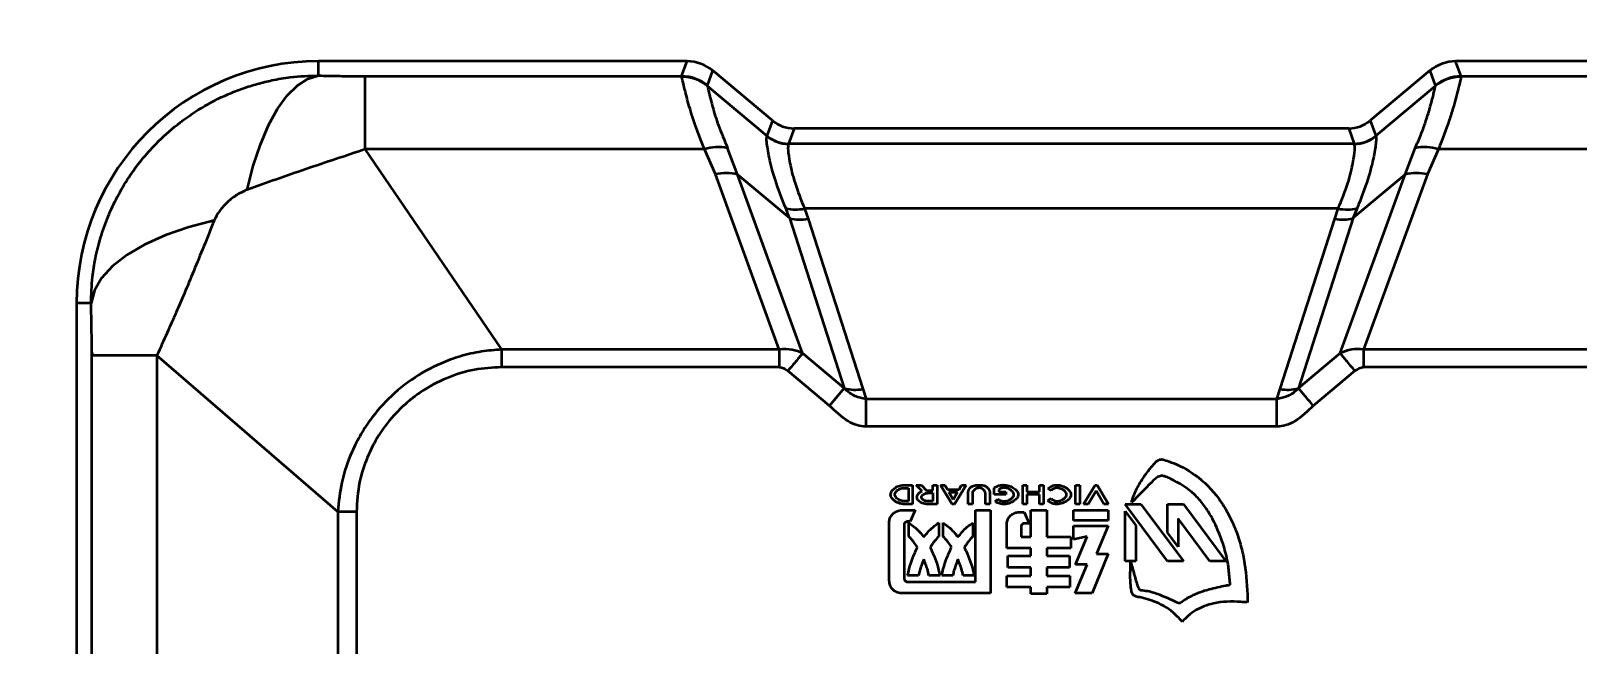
# Model space of a CAD drawing. Header units: millimetres. Extents: x 0 to 420, y 0 to 297.
# Drawn here: x 92.828 to 93.978, y 174.475 to 174.931 of the extents above; entities that cross this region are included whole.
import ezdxf

# ---------------------------------------------------------------- set-up
doc = ezdxf.new("R2010")
doc.units = ezdxf.units.MM
doc.layers.add('尺寸线层', color=150, linetype='Continuous')
doc.styles.add('SLDTEXTSTYLE2', font='TXT', dxfattribs={"width": 0.7})
doc.dimstyles.new('SLDDIMSTYLE0', dxfattribs={"dimtxt": 3.5, "dimasz": 3.302, "dimexe": 0, "dimexo": 0.0625, "dimgap": 0.875, "dimtad": 1, "dimdec": 1, "dimlfac": 100, "dimrnd": 1e-09, "dimzin": 12, "dimdsep": 46, "dimtxsty": 'SLDTEXTSTYLE2', "dimsah": 1, "dimcen": 0.09, "dimadec": 0, "dimazin": 3, "dimtfac": 1, "dimtdec": 3, "dimtofl": 0, "dimtmove": 0, "dimatfit": 3, "dimfxl": 0, "dimfrac": 2, "dimtolj": 1, "dimtzin": 12, "dimarcsym": 0})

# ---------------------------------------------------------------- blocks, each defined once
blk = doc.blocks.new('_D_6')
at = {"layer": '尺寸线层'}
for p, q in [((91.2154, 164.9172), (91.2154, 234.1922)), ((321.3154, 165.1871), (321.3154, 234.1922)), ((321.3154, 233.1922), (91.2154, 233.1922))]:
    blk.add_line(p, q, dxfattribs=at)
for points in [[(91.2154, 233.1922), (94.5174, 232.6842), (94.5174, 233.7002)], [(321.3154, 233.1922), (318.0134, 233.7002), (318.0134, 232.6842)]]:
    blk.add_solid(points, dxfattribs=at)
at = {"layer": '尺寸线层', "insert": (205.1726, 237.704), "char_height": 3.5, "attachment_point": 1, "style": 'SLDTEXTSTYLE2'}
blk.add_mtext('23010', dxfattribs=at)
blk = doc.blocks.new('_D_7')
at = {"layer": '尺寸线层'}
for p, q in [((70.597, 160.4022), (70.597, 246.1922)), ((332.8156, 175.1167), (332.8156, 246.1922)), ((332.8156, 245.1922), (70.597, 245.1922))]:
    blk.add_line(p, q, dxfattribs=at)
for points in [[(70.597, 245.1922), (73.899, 244.6842), (73.899, 245.7002)], [(332.8156, 245.1922), (329.5136, 245.7002), (329.5136, 244.6842)]]:
    blk.add_solid(points, dxfattribs=at)
at = {"layer": '尺寸线层', "insert": (202.8758, 249.704), "char_height": 3.5, "attachment_point": 1, "style": 'SLDTEXTSTYLE2'}
blk.add_mtext('26221.85', dxfattribs=at)

msp = doc.modelspace()

# ---------------------------------------------------------------- linework, layer by layer
at = {"color": 7, "linetype": 'Continuous', "lineweight": 35}
for p, q in [((93.3162, 174.9082), (93.0421, 174.9082)), ((93.0421, 174.8975), (93.0421, 174.9082)), ((93.3122, 174.897), (93.3162, 174.9082)), ((93.8921, 174.897), (93.888, 174.9082)), ((94.097, 174.9082), (93.888, 174.9082)), ((93.0768, 174.8427), (93.0768, 174.897)), ((93.0768, 174.897), (93.3122, 174.897)), ((93.3122, 174.8966), (93.3122, 174.897)), ((93.3314, 174.89), (93.3355, 174.9012)), ((93.3798, 174.864), (93.3355, 174.9012)), ((93.8688, 174.9012), (93.8245, 174.864)), ((93.8688, 174.9012), (93.8728, 174.89)), ((93.8921, 174.897), (93.8921, 174.8966)), ((93.8921, 174.897), (94.097, 174.897)), ((93.3315, 174.8897), (93.3314, 174.89)), ((93.3756, 174.8526), (93.3315, 174.8897)), ((93.8728, 174.8897), (93.8287, 174.8526)), ((93.8728, 174.89), (93.8728, 174.8897)), ((93.3798, 174.864), (93.3756, 174.8526)), ((93.8245, 174.864), (93.8287, 174.8526)), ((93.3756, 174.8525), (93.3756, 174.8526)), ((93.3958, 174.8582), (93.3917, 174.8468)), ((93.8085, 174.8582), (93.3958, 174.8582)), ((93.8085, 174.8582), (93.8126, 174.8468)), ((93.8287, 174.8526), (93.8287, 174.8525)), ((93.1783, 174.6938), (93.0768, 174.8427)), ((93.3291, 174.8427), (93.0768, 174.8427)), ((93.3373, 174.8242), (93.3291, 174.8427)), ((93.3538, 174.824), (93.3464, 174.8435)), ((93.3916, 174.8467), (93.3917, 174.8468)), ((93.8127, 174.8467), (93.3916, 174.8467)), ((93.8127, 174.8467), (93.8126, 174.8468)), ((93.8505, 174.824), (93.8579, 174.8435)), ((93.8752, 174.8427), (93.867, 174.8242)), ((94.097, 174.8427), (93.8752, 174.8427)), ((93.3847, 174.6938), (93.3373, 174.8242)), ((93.4022, 174.691), (93.3538, 174.824)), ((93.3538, 174.824), (93.3925, 174.7916)), ((93.8021, 174.691), (93.8505, 174.824)), ((93.8505, 174.824), (93.8118, 174.7916)), ((93.867, 174.8242), (93.8195, 174.6938)), ((93.3925, 174.7916), (93.3896, 174.7988)), ((93.4036, 174.7986), (93.4062, 174.791)), ((93.8007, 174.7986), (93.4036, 174.7986)), ((93.7981, 174.791), (93.8007, 174.7986)), ((93.8147, 174.7988), (93.8118, 174.7916)), ((93.3925, 174.7916), (93.4332, 174.6651)), ((93.4062, 174.791), (93.4469, 174.6645)), ((93.7574, 174.6645), (93.7981, 174.791)), ((93.8118, 174.7916), (93.7711, 174.6651)), ((92.8621, 174.7282), (92.8621, 174.4577)), ((92.8728, 174.7282), (92.8621, 174.7282)), ((92.9218, 174.6893), (92.8735, 174.6893)), ((92.8735, 174.4619), (92.8735, 174.6893)), ((93.0563, 174.5732), (92.9218, 174.6893)), ((92.9218, 174.6893), (92.9218, 174.4411)), ((93.1783, 174.6806), (93.1783, 174.6938)), ((93.3847, 174.6938), (93.1783, 174.6938)), ((93.4332, 174.6651), (93.4022, 174.691)), ((93.8021, 174.691), (93.7711, 174.6651)), ((94.026, 174.6938), (93.8195, 174.6938)), ((93.8195, 174.6938), (93.8195, 174.6806)), ((93.3847, 174.6806), (93.1783, 174.6806)), ((93.4222, 174.652), (93.3912, 174.6779)), ((93.8131, 174.6779), (93.7821, 174.652)), ((94.026, 174.6806), (93.8195, 174.6806)), ((93.4222, 174.652), (93.4332, 174.6651)), ((93.4469, 174.6645), (93.4494, 174.6568)), ((93.4494, 174.6365), (93.4494, 174.6568)), ((93.7549, 174.6568), (93.4494, 174.6568)), ((93.7549, 174.6568), (93.7574, 174.6645)), ((93.7549, 174.6365), (93.7549, 174.6568)), ((93.7549, 174.6365), (93.4494, 174.6365)), ((93.4764, 174.5929), (93.484, 174.5929)), ((93.4767, 174.5907), (93.4809, 174.5907)), ((93.4809, 174.5907), (93.4809, 174.5811)), ((93.484, 174.5929), (93.484, 174.5789)), ((93.4867, 174.5929), (93.4906, 174.5929)), ((93.4911, 174.5885), (93.4867, 174.5929)), ((93.4906, 174.5929), (93.4943, 174.589)), ((93.4952, 174.589), (93.4991, 174.589)), ((93.4954, 174.5871), (93.4991, 174.5871)), ((93.4991, 174.5929), (93.5023, 174.5929)), ((93.4991, 174.589), (93.4991, 174.5929)), ((93.4991, 174.5871), (93.4991, 174.581)), ((93.5023, 174.5929), (93.5023, 174.5789)), ((93.5047, 174.5929), (93.5081, 174.5929)), ((93.5134, 174.5789), (93.5047, 174.5929)), ((93.5081, 174.5929), (93.5099, 174.5898)), ((93.5099, 174.5898), (93.5186, 174.5898)), ((93.5143, 174.5823), (93.511, 174.5878)), ((93.511, 174.5878), (93.5175, 174.5878)), ((93.5175, 174.5878), (93.5143, 174.5823)), ((93.5238, 174.5929), (93.5151, 174.5789)), ((93.5186, 174.5898), (93.5204, 174.5929)), ((93.5204, 174.5929), (93.5238, 174.5929)), ((93.5253, 174.5789), (93.5253, 174.5873)), ((93.5285, 174.5867), (93.5285, 174.5789)), ((93.5383, 174.5789), (93.5383, 174.5867)), ((93.5414, 174.5873), (93.5414, 174.5789)), ((93.5448, 174.586), (93.5448, 174.591)), ((93.5533, 174.586), (93.5448, 174.586)), ((93.5481, 174.5898), (93.5481, 174.588)), ((93.5481, 174.588), (93.5533, 174.588)), ((93.5533, 174.588), (93.5533, 174.586)), ((93.5659, 174.5929), (93.5691, 174.5929)), ((93.5659, 174.5789), (93.5659, 174.5929)), ((93.5691, 174.5929), (93.5691, 174.5879)), ((93.5691, 174.5879), (93.5783, 174.5879)), ((93.5691, 174.5859), (93.5691, 174.5789)), ((93.5783, 174.5859), (93.5691, 174.5859)), ((93.5783, 174.5929), (93.5815, 174.5929)), ((93.5783, 174.5879), (93.5783, 174.5929)), ((93.5783, 174.5789), (93.5783, 174.5859)), ((93.5815, 174.5929), (93.5815, 174.5789)), ((93.587, 174.5888), (93.5845, 174.5904)), ((93.6052, 174.5789), (93.6052, 174.5929)), ((93.6052, 174.5929), (93.6084, 174.5929)), ((93.6084, 174.5929), (93.6084, 174.5789)), ((93.6111, 174.5789), (93.6197, 174.5929)), ((93.6205, 174.5888), (93.6146, 174.5789)), ((93.6197, 174.5929), (93.6212, 174.5929)), ((93.6263, 174.5789), (93.6205, 174.5888)), ((93.6212, 174.5929), (93.6298, 174.5789)), ((93.0703, 174.5732), (93.0563, 174.5732)), ((93.0563, 174.5732), (93.0563, 174.3607)), ((93.0703, 174.5732), (93.0703, 174.3607)), ((93.4761, 174.5744), (93.4858, 174.5744)), ((93.4809, 174.5811), (93.477, 174.5811)), ((93.484, 174.5789), (93.477, 174.5789)), ((93.4858, 174.5744), (93.4822, 174.5659)), ((93.5023, 174.5789), (93.4943, 174.5789)), ((93.4991, 174.581), (93.4948, 174.581)), ((93.5151, 174.5789), (93.5134, 174.5789)), ((93.5285, 174.5789), (93.5253, 174.5789)), ((93.5309, 174.5744), (93.542, 174.5744)), ((93.5309, 174.521), (93.5309, 174.5744)), ((93.5414, 174.5789), (93.5383, 174.5789)), ((93.542, 174.5744), (93.542, 174.5125)), ((93.5455, 174.5808), (93.5475, 174.5825)), ((93.5691, 174.5789), (93.5659, 174.5789)), ((93.572, 174.5744), (93.5839, 174.5744)), ((93.572, 174.5545), (93.572, 174.5744)), ((93.5815, 174.5789), (93.5783, 174.5789)), ((93.5839, 174.5744), (93.5839, 174.5545)), ((93.5845, 174.5815), (93.587, 174.583)), ((93.6036, 174.5667), (93.6036, 174.5743)), ((93.6036, 174.5743), (93.6295, 174.5743)), ((93.6084, 174.5789), (93.6052, 174.5789)), ((93.6146, 174.5789), (93.6111, 174.5789)), ((93.6298, 174.5789), (93.6263, 174.5789)), ((93.6295, 174.5743), (93.6295, 174.5667)), ((93.6421, 174.5789), (93.6539, 174.5789)), ((93.6737, 174.5363), (93.6421, 174.5789)), ((93.6421, 174.5363), (93.6421, 174.5736)), ((93.6421, 174.5736), (93.65, 174.5629)), ((93.6539, 174.5789), (93.6855, 174.5363)), ((93.6737, 174.5789), (93.6855, 174.5789)), ((93.6737, 174.5576), (93.6737, 174.5789)), ((93.6855, 174.5789), (93.7171, 174.5363)), ((93.4666, 174.522), (93.4666, 174.565)), ((93.4777, 174.5632), (93.4777, 174.5237)), ((93.4822, 174.5659), (93.4804, 174.5659)), ((93.4812, 174.5548), (93.4812, 174.565)), ((93.5034, 174.565), (93.5034, 174.5548)), ((93.5067, 174.5548), (93.5067, 174.565)), ((93.5289, 174.565), (93.5289, 174.5548)), ((93.554, 174.5461), (93.554, 174.5636)), ((93.5633, 174.5729), (93.5671, 174.5729)), ((93.5647, 174.5621), (93.5647, 174.5545)), ((93.5671, 174.5729), (93.5708, 174.5645)), ((93.5708, 174.5645), (93.5674, 174.5645)), ((93.6295, 174.5667), (93.6036, 174.5667)), ((93.6036, 174.5626), (93.6295, 174.5626)), ((93.6036, 174.5524), (93.6036, 174.5626)), ((93.6295, 174.5626), (93.6207, 174.5418)), ((93.65, 174.5629), (93.65, 174.5363)), ((93.7052, 174.5363), (93.6816, 174.5682)), ((93.6816, 174.5682), (93.6816, 174.547)), ((93.5647, 174.5545), (93.572, 174.5545)), ((93.5839, 174.5545), (93.6017, 174.5545)), ((93.6017, 174.5545), (93.6017, 174.5461)), ((93.6138, 174.5548), (93.6036, 174.5524)), ((93.6053, 174.534), (93.6138, 174.5548)), ((93.6816, 174.547), (93.6737, 174.5576)), ((93.572, 174.5461), (93.554, 174.5461)), ((93.5549, 174.5403), (93.572, 174.5403)), ((93.5549, 174.5316), (93.5549, 174.5403)), ((93.572, 174.5403), (93.572, 174.5461)), ((93.5839, 174.5461), (93.5839, 174.5403)), ((93.6017, 174.5461), (93.5839, 174.5461)), ((93.5839, 174.5403), (93.6008, 174.5403)), ((93.6008, 174.5403), (93.6008, 174.5316)), ((93.6295, 174.5418), (93.6175, 174.5127)), ((93.6207, 174.5418), (93.6295, 174.5418)), ((93.572, 174.5316), (93.5549, 174.5316)), ((93.572, 174.5255), (93.572, 174.5316)), ((93.5839, 174.5316), (93.5839, 174.5255)), ((93.6008, 174.5316), (93.5839, 174.5316)), ((93.6049, 174.5127), (93.6138, 174.534)), ((93.6138, 174.534), (93.6053, 174.534)), ((93.65, 174.5363), (93.6421, 174.5363)), ((93.6855, 174.5363), (93.6737, 174.5363)), ((93.7171, 174.5363), (93.7052, 174.5363)), ((93.4885, 174.5257), (93.4803, 174.5257)), ((93.4804, 174.521), (93.5309, 174.521)), ((93.5044, 174.5257), (93.4961, 174.5257)), ((93.514, 174.5257), (93.5057, 174.5257)), ((93.5297, 174.5257), (93.5216, 174.5257)), ((93.554, 174.5255), (93.572, 174.5255)), ((93.554, 174.5171), (93.554, 174.5255)), ((93.572, 174.5171), (93.554, 174.5171)), ((93.572, 174.5122), (93.572, 174.5171)), ((93.5839, 174.5255), (93.6009, 174.5255)), ((93.5839, 174.5171), (93.5839, 174.5122)), ((93.6009, 174.5171), (93.5839, 174.5171)), ((93.6009, 174.5255), (93.6009, 174.5171)), ((93.542, 174.5125), (93.4761, 174.5125)), ((93.5839, 174.5122), (93.572, 174.5122)), ((93.6175, 174.5127), (93.6049, 174.5127))]:
    msp.add_line(p, q, dxfattribs=at)
at = {"color": 7, "linetype": 'Continuous', "lineweight": 35, "flags": 128}
for points in [[(92.989, 174.8126), (92.9935, 174.8303), (92.9989, 174.8463), (93.0049, 174.8606), (93.0116, 174.8728), (93.0188, 174.8827), (93.0263, 174.8902), (93.0342, 174.8952), (93.0421, 174.8975)], [(92.9644, 174.7898), (92.9455, 174.7848), (92.9282, 174.7788), (92.9128, 174.7719), (92.8996, 174.7641), (92.8888, 174.7557), (92.8807, 174.7468), (92.8753, 174.7376), (92.8728, 174.7282)]]:
    msp.add_lwpolyline(points, dxfattribs=at)
at = {"color": 7, "linetype": 'Continuous', "lineweight": 35}
for centre, radius, start, end in [((93.0421, 174.7282), 0.18, 90, 180), ((93.3122, 174.867), 0.03, 50.0586, 89.9414), ((93.3123, 174.8666), 0.03, 50.2501, 90.141), ((93.8921, 174.867), 0.03, 90.0586, 129.9414), ((93.892, 174.8666), 0.03, 89.859, 129.7499), ((93.3917, 174.8718), 0.025, 230.0586, 269.9414), ((93.3917, 174.8717), 0.025, 230.0357, 269.9067), ((93.8126, 174.8718), 0.025, 270.0586, 309.9414), ((93.8126, 174.8717), 0.025, 270.0933, 309.9643), ((93.3392, 174.8113), 0.033, 77.4981, 107.8428), ((93.865, 174.8113), 0.033, 72.1572, 102.5019), ((93.3453, 174.7887), 0.0363, 76.4299, 102.6632), ((93.859, 174.7887), 0.0363, 77.3368, 103.5701), ((93.3972, 174.8271), 0.0292, 254.9938, 282.6645), ((93.8071, 174.8271), 0.0292, 257.3355, 285.0062), ((93.4006, 174.8206), 0.0302, 254.4497, 280.7966), ((93.8037, 174.8206), 0.0302, 259.2034, 285.5503), ((93.4413, 174.6941), 0.0302, 254.4498, 280.7965), ((93.763, 174.6941), 0.0302, 259.2033, 285.5504)]:
    msp.add_arc(centre, radius, start, end, dxfattribs=at)
for centre, major_axis, start_param, end_param in [((93.3162, 174.8781), (0.0103, 0.0282), 5.934618, 6.631752), ((93.8881, 174.8781), (0.0103, -0.0282), 2.793026, 3.49016), ((93.3958, 174.8832), (0.0086, 0.0235), 2.793026, 3.49016), ((93.8084, 174.8832), (0.0086, -0.0235), 5.934618, 6.631752)]:
    msp.add_ellipse(centre, major_axis=major_axis, ratio=0.998448, start_param=start_param, end_param=end_param, dxfattribs=at)
for points, knots in [([(92.8728, 174.7282), (92.873, 174.7347), (92.8734, 174.7459), (92.876, 174.7622), (92.8798, 174.7772), (92.887, 174.7978), (92.8999, 174.8221), (92.9182, 174.8447), (92.937, 174.8616), (92.955, 174.874), (92.9715, 174.8825), (92.9856, 174.888), (92.9965, 174.8914), (93.0083, 174.8943), (93.0234, 174.8969), (93.0351, 174.8973), (93.0421, 174.8975)], [0, 0, 0, 0, 0.073966, 0.126209, 0.185583, 0.248629, 0.372147, 0.493376, 0.574928, 0.656955, 0.739459, 0.783742, 0.826761, 0.868517, 0.920624, 1, 1, 1, 1]), ([(93.0421, 174.8975), (93.0469, 174.8974), (93.0554, 174.8972), (93.067, 174.8971), (93.0739, 174.897), (93.0768, 174.897)], [0, 0, 0, 0, 0.4261057, 0.7577704, 1, 1, 1, 1]), ([(93.3291, 174.8427), (93.3265, 174.8495), (93.3212, 174.863), (93.3165, 174.8792), (93.3133, 174.8917), (93.3126, 174.895), (93.3122, 174.8966)], [0, 0, 0, 0, 0.238868, 0.471709, 0.726257, 1, 1, 1, 1]), ([(93.8921, 174.8966), (93.8919, 174.8958), (93.8915, 174.8941), (93.8902, 174.8885), (93.8884, 174.8815), (93.8861, 174.8733), (93.8824, 174.8614), (93.8781, 174.8503), (93.8752, 174.8427)], [0, 0, 0, 0, 0.166395, 0.326802, 0.479925, 0.610174, 0.735331, 1, 1, 1, 1]), ([(93.3315, 174.8897), (93.3317, 174.8883), (93.3323, 174.8855), (93.335, 174.8747), (93.3391, 174.8609), (93.344, 174.8493), (93.3464, 174.8435)], [0, 0, 0, 0, 0.27715, 0.53382, 0.766156, 1, 1, 1, 1]), ([(93.8579, 174.8435), (93.8593, 174.8468), (93.8622, 174.8533), (93.8653, 174.862), (93.8678, 174.8697), (93.8702, 174.8781), (93.8721, 174.8861), (93.8726, 174.8885), (93.8728, 174.8897)], [0, 0, 0, 0, 0.1289949, 0.2604651, 0.3866644, 0.5150401, 0.7527723, 1, 1, 1, 1]), ([(93.3896, 174.7988), (93.3868, 174.8061), (93.3812, 174.8204), (93.3771, 174.8372), (93.3751, 174.849), (93.3754, 174.8514), (93.3756, 174.8525)], [0, 0, 0, 0, 0.2476176, 0.4930797, 0.7511019, 1, 1, 1, 1]), ([(93.8287, 174.8525), (93.8288, 174.8514), (93.8291, 174.8491), (93.8273, 174.8378), (93.8234, 174.8213), (93.8176, 174.8064), (93.8147, 174.7988)], [0, 0, 0, 0, 0.247443, 0.48656, 0.74027, 1, 1, 1, 1]), ([(93.0768, 174.8427), (93.0621, 174.8378), (93.0328, 174.8281), (93.0036, 174.8178), (92.989, 174.8126)], [0, 0, 0, 0, 0.502691, 1, 1, 1, 1]), ([(93.3916, 174.8467), (93.3914, 174.8456), (93.391, 174.8434), (93.3925, 174.8329), (93.3958, 174.8183), (93.401, 174.8051), (93.4036, 174.7986)], [0, 0, 0, 0, 0.262701, 0.501004, 0.750686, 1, 1, 1, 1]), ([(93.8007, 174.7986), (93.8033, 174.8051), (93.8085, 174.8183), (93.8118, 174.8329), (93.8133, 174.8434), (93.8129, 174.8456), (93.8127, 174.8467)], [0, 0, 0, 0, 0.249344, 0.499045, 0.737295, 1, 1, 1, 1]), ([(92.989, 174.8126), (92.9865, 174.8115), (92.9812, 174.8091), (92.9742, 174.8035), (92.9682, 174.7971), (92.9656, 174.7921), (92.9644, 174.7898)], [0, 0, 0, 0, 0.242294, 0.509366, 0.771567, 1, 1, 1, 1]), ([(92.9644, 174.7898), (92.9619, 174.7834), (92.9568, 174.771), (92.9494, 174.7526), (92.9425, 174.7362), (92.9359, 174.7208), (92.929, 174.7053), (92.9243, 174.6949), (92.9218, 174.6893)], [0, 0, 0, 0, 0.191169, 0.37068, 0.538766, 0.672129, 0.825955, 1, 1, 1, 1]), ([(92.8735, 174.6893), (92.8735, 174.6897), (92.8735, 174.6934), (92.8733, 174.7068), (92.873, 174.7189), (92.8728, 174.7282)], [0, 0, 0, 0, 0.030601, 0.265216, 1, 1, 1, 1]), ([(92.8735, 174.6915), (92.8736, 174.6909), (92.8736, 174.6902), (92.8737, 174.6895), (92.8737, 174.6894), (92.8737, 174.6893)], [0, 0, 0, 0, 0.56153, 0.792581, 1, 1, 1, 1]), ([(93.1783, 174.6938), (93.1732, 174.6934), (93.1628, 174.6926), (93.1477, 174.6891), (93.13, 174.6826), (93.1106, 174.6719), (93.0937, 174.6575), (93.0816, 174.6433), (93.0734, 174.631), (93.0653, 174.6151), (93.0587, 174.5958), (93.0571, 174.5805), (93.0563, 174.5732)], [0, 0, 0, 0, 0.080728, 0.166845, 0.247263, 0.380655, 0.517772, 0.598864, 0.677745, 0.754478, 0.883127, 1, 1, 1, 1]), ([(93.4022, 174.691), (93.3997, 174.6921), (93.3942, 174.6943), (93.388, 174.694), (93.3847, 174.6938)], [0, 0, 0, 0, 0.466493, 1, 1, 1, 1]), ([(93.3847, 174.6938), (93.3847, 174.6918), (93.3847, 174.6879), (93.3847, 174.683), (93.3847, 174.6806)], [0, 0, 0, 0, 0.506963, 1, 1, 1, 1]), ([(93.4022, 174.691), (93.4016, 174.6903), (93.4003, 174.6888), (93.3976, 174.6855), (93.3945, 174.6818), (93.3923, 174.6792), (93.3912, 174.6779)], [0, 0, 0, 0, 0.245847, 0.499999, 0.754151, 1, 1, 1, 1]), ([(93.8195, 174.6938), (93.8165, 174.694), (93.8104, 174.6944), (93.8049, 174.6922), (93.8021, 174.691)], [0, 0, 0, 0, 0.487848, 1, 1, 1, 1]), ([(93.8131, 174.6779), (93.812, 174.6792), (93.8098, 174.6818), (93.8067, 174.6855), (93.804, 174.6888), (93.8027, 174.6903), (93.8021, 174.691)], [0, 0, 0, 0, 0.245849, 0.500001, 0.754152, 1, 1, 1, 1]), ([(93.1783, 174.6806), (93.1715, 174.6803), (93.1576, 174.6795), (93.1369, 174.673), (93.1204, 174.6642), (93.1082, 174.6548), (93.0975, 174.6447), (93.0868, 174.631), (93.0778, 174.6134), (93.0716, 174.5943), (93.0707, 174.5806), (93.0703, 174.5732)], [0, 0, 0, 0, 0.120461, 0.246403, 0.382818, 0.450919, 0.519058, 0.644752, 0.756806, 0.869265, 1, 1, 1, 1]), ([(93.3847, 174.6806), (93.3853, 174.6806), (93.3864, 174.6805), (93.3887, 174.6798), (93.3902, 174.6787), (93.3912, 174.6779)], [0, 0, 0, 0, 0.232062, 0.478453, 1, 1, 1, 1]), ([(93.8131, 174.6779), (93.8141, 174.6787), (93.8156, 174.6798), (93.8179, 174.6805), (93.819, 174.6806), (93.8195, 174.6806)], [0, 0, 0, 0, 0.5217825, 0.7693247, 1, 1, 1, 1]), ([(93.4494, 174.6568), (93.4466, 174.6574), (93.4424, 174.6584), (93.4369, 174.6614), (93.4345, 174.6638), (93.4332, 174.6651)], [0, 0, 0, 0, 0.4521486, 0.7055371, 1, 1, 1, 1]), ([(93.7711, 174.6651), (93.7698, 174.6638), (93.7674, 174.6614), (93.7619, 174.6584), (93.7576, 174.6574), (93.7549, 174.6568)], [0, 0, 0, 0, 0.294463, 0.547852, 1, 1, 1, 1]), ([(93.7821, 174.652), (93.781, 174.6532), (93.7788, 174.6559), (93.7757, 174.6595), (93.773, 174.6628), (93.7717, 174.6643), (93.7711, 174.6651)], [0, 0, 0, 0, 0.245848, 0.5, 0.754152, 1, 1, 1, 1]), ([(93.4494, 174.6365), (93.4471, 174.6367), (93.4424, 174.6371), (93.4326, 174.6419), (93.4265, 174.6478), (93.4222, 174.652)], [0, 0, 0, 0, 0.209288, 0.438923, 1, 1, 1, 1]), ([(93.7821, 174.652), (93.7778, 174.6478), (93.7717, 174.6419), (93.7619, 174.6371), (93.7572, 174.6367), (93.7549, 174.6365)], [0, 0, 0, 0, 0.5586189, 0.7893395, 1, 1, 1, 1]), ([(93.6469, 174.5799), (93.6473, 174.5815), (93.6486, 174.5863), (93.6527, 174.5939), (93.6582, 174.6026), (93.6629, 174.6078), (93.6653, 174.6104)], [0, 0, 0, 0, 0.138868, 0.417722, 0.706333, 1, 1, 1, 1]), ([(93.6653, 174.6104), (93.6658, 174.6108), (93.6667, 174.6116), (93.6683, 174.6122), (93.6698, 174.6121), (93.6707, 174.6118), (93.6712, 174.6117)], [0, 0, 0, 0, 0.319453, 0.543111, 0.766311, 1, 1, 1, 1]), ([(93.6712, 174.6117), (93.6728, 174.6112), (93.6808, 174.6085), (93.696, 174.6006), (93.71, 174.5863), (93.7191, 174.5717), (93.7245, 174.5598), (93.7285, 174.5474), (93.7322, 174.5303), (93.7328, 174.517), (93.7332, 174.5081)], [0, 0, 0, 0, 0.03865, 0.194338, 0.392706, 0.493149, 0.593544, 0.693896, 0.794211, 1, 1, 1, 1]), ([(93.7157, 174.547), (93.7152, 174.5486), (93.7125, 174.5565), (93.7078, 174.5673), (93.7006, 174.5785), (93.6915, 174.589), (93.6812, 174.5951), (93.6728, 174.5991), (93.6702, 174.5999), (93.6681, 174.5998), (93.6651, 174.5984), (93.6582, 174.5914), (93.6518, 174.5849), (93.6469, 174.5799)], [0, 0, 0, 0, 0.0481692, 0.2413794, 0.3378802, 0.4339156, 0.6397005, 0.6757973, 0.7018074, 0.7183687, 0.7348884, 0.7963552, 1, 1, 1, 1]), ([(93.477, 174.5789), (93.4761, 174.579), (93.4739, 174.5793), (93.4711, 174.5808), (93.4689, 174.5827), (93.4679, 174.5843), (93.4676, 174.5857), (93.4678, 174.5872), (93.4688, 174.589), (93.4709, 174.591), (93.4736, 174.5926), (93.4756, 174.5928), (93.4764, 174.5929)], [0, 0, 0, 0, 0.103068, 0.272975, 0.380129, 0.450745, 0.504132, 0.557726, 0.630958, 0.750137, 0.907593, 1, 1, 1, 1]), ([(93.477, 174.5811), (93.4764, 174.5812), (93.4749, 174.5813), (93.473, 174.5824), (93.4716, 174.5837), (93.471, 174.5849), (93.4708, 174.5859), (93.471, 174.587), (93.4717, 174.5883), (93.4732, 174.5896), (93.4749, 174.5905), (93.4762, 174.5906), (93.4767, 174.5907)], [0, 0, 0, 0, 0.107522, 0.269023, 0.38047, 0.452163, 0.50862, 0.565188, 0.646662, 0.775363, 0.910485, 1, 1, 1, 1]), ([(93.4943, 174.5789), (93.4935, 174.579), (93.4917, 174.5792), (93.4895, 174.5803), (93.488, 174.5817), (93.4874, 174.5828), (93.4872, 174.5839), (93.4874, 174.585), (93.4881, 174.5864), (93.4894, 174.5878), (93.4906, 174.5883), (93.4911, 174.5885)], [0, 0, 0, 0, 0.147974, 0.353463, 0.450206, 0.530143, 0.591907, 0.65363, 0.750939, 0.887099, 1, 1, 1, 1]), ([(93.4948, 174.581), (93.4944, 174.581), (93.4937, 174.5811), (93.4928, 174.5815), (93.4923, 174.5818), (93.4919, 174.5821), (93.4915, 174.5824), (93.4911, 174.5828), (93.4907, 174.5833), (93.4906, 174.5838), (93.4906, 174.5841), (93.4907, 174.5845), (93.4909, 174.5849), (93.4912, 174.5853), (93.4915, 174.5856), (93.4918, 174.5858), (93.4921, 174.5861), (93.4925, 174.5863), (93.4929, 174.5864), (93.4933, 174.5866), (93.4936, 174.5868), (93.494, 174.5869), (93.4944, 174.587), (93.4949, 174.587), (93.4952, 174.5871), (93.4954, 174.5871)], [0, 0, 0, 0, 0.104931, 0.188559, 0.230252, 0.271948, 0.313654, 0.355384, 0.425825, 0.468883, 0.490273, 0.510955, 0.563746, 0.591003, 0.644663, 0.671402, 0.698138, 0.751654, 0.778385, 0.805115, 0.858613, 0.885344, 0.912077, 0.955815, 1, 1, 1, 1]), ([(93.4943, 174.589), (93.4944, 174.589), (93.4946, 174.589), (93.4949, 174.589), (93.4951, 174.589), (93.4952, 174.589)], [0, 0, 0, 0, 0.253407, 0.506797, 1, 1, 1, 1]), ([(93.5253, 174.5873), (93.5254, 174.5877), (93.5255, 174.5887), (93.5263, 174.5903), (93.5276, 174.5917), (93.5298, 174.5928), (93.533, 174.5931), (93.5363, 174.593), (93.5389, 174.5919), (93.5404, 174.5904), (93.5413, 174.5888), (93.5414, 174.5877), (93.5414, 174.5873)], [0, 0, 0, 0, 0.057396, 0.142461, 0.228893, 0.320305, 0.471061, 0.658867, 0.756094, 0.853964, 0.944424, 1, 1, 1, 1]), ([(93.5383, 174.5867), (93.5382, 174.587), (93.5382, 174.5878), (93.5374, 174.589), (93.5362, 174.5901), (93.5346, 174.5908), (93.5328, 174.5909), (93.5311, 174.5904), (93.5298, 174.5894), (93.5289, 174.5883), (93.5285, 174.5873), (93.5285, 174.5868), (93.5285, 174.5867)], [0, 0, 0, 0, 0.075155, 0.16832, 0.291124, 0.415852, 0.54785, 0.661465, 0.788026, 0.890381, 0.967538, 1, 1, 1, 1]), ([(93.5448, 174.591), (93.5463, 174.5918), (93.549, 174.5931), (93.5538, 174.5931), (93.5577, 174.5917), (93.5606, 174.5898), (93.562, 174.5881), (93.5626, 174.5868), (93.5627, 174.5856), (93.5624, 174.5843), (93.5612, 174.5826), (93.5585, 174.5805), (93.5548, 174.5789), (93.5506, 174.5786), (93.5476, 174.5795), (93.546, 174.5805), (93.5455, 174.5808)], [0, 0, 0, 0, 0.120432, 0.213162, 0.331684, 0.413005, 0.455865, 0.488872, 0.514902, 0.540892, 0.583063, 0.658706, 0.781016, 0.867724, 0.954736, 1, 1, 1, 1]), ([(93.5475, 174.5825), (93.5482, 174.582), (93.5497, 174.5812), (93.5522, 174.5808), (93.5547, 174.5813), (93.5568, 174.5823), (93.5583, 174.5836), (93.5591, 174.5847), (93.5594, 174.5856), (93.5593, 174.5866), (93.5588, 174.5877), (93.5574, 174.5892), (93.5552, 174.5904), (93.5525, 174.5911), (93.55, 174.5908), (93.5486, 174.5901), (93.5481, 174.5898)], [0, 0, 0, 0, 0.08987, 0.176538, 0.263027, 0.362446, 0.423179, 0.470099, 0.500982, 0.532068, 0.57022, 0.633522, 0.742023, 0.836258, 0.931198, 1, 1, 1, 1]), ([(93.5845, 174.5904), (93.5855, 174.5911), (93.5874, 174.5925), (93.5909, 174.5932), (93.5948, 174.5927), (93.5981, 174.5912), (93.6004, 174.5892), (93.6015, 174.5877), (93.6019, 174.5863), (93.6018, 174.5849), (93.601, 174.5833), (93.599, 174.5812), (93.5956, 174.5794), (93.5916, 174.5785), (93.5878, 174.5792), (93.5857, 174.5804), (93.5847, 174.5813), (93.5845, 174.5815)], [0, 0, 0, 0, 0.08519, 0.168963, 0.246186, 0.360946, 0.418211, 0.462463, 0.491745, 0.521214, 0.557381, 0.617071, 0.720017, 0.827682, 0.905205, 0.982624, 1, 1, 1, 1]), ([(93.587, 174.583), (93.5876, 174.5825), (93.5887, 174.5815), (93.5909, 174.5809), (93.5934, 174.5811), (93.5957, 174.5821), (93.5974, 174.5834), (93.5982, 174.5846), (93.5986, 174.5856), (93.5985, 174.5866), (93.5979, 174.5878), (93.5966, 174.5892), (93.5944, 174.5904), (93.5917, 174.591), (93.5893, 174.5905), (93.5878, 174.5896), (93.5871, 174.589), (93.587, 174.5888)], [0, 0, 0, 0, 0.079836, 0.158698, 0.232948, 0.337554, 0.41275, 0.456024, 0.489191, 0.522624, 0.56103, 0.622793, 0.723203, 0.826712, 0.901133, 0.975506, 1, 1, 1, 1]), ([(93.4666, 174.565), (93.4667, 174.5661), (93.4669, 174.5682), (93.4686, 174.571), (93.471, 174.5731), (93.4736, 174.5742), (93.4754, 174.5743), (93.4761, 174.5744)], [0, 0, 0, 0, 0.217033, 0.432668, 0.640579, 0.859649, 1, 1, 1, 1]), ([(93.4804, 174.5659), (93.4801, 174.5658), (93.4794, 174.5658), (93.4786, 174.5653), (93.478, 174.5646), (93.4777, 174.5638), (93.4777, 174.5634), (93.4777, 174.5632)], [0, 0, 0, 0, 0.23459, 0.4696301, 0.6836997, 0.8787885, 1, 1, 1, 1]), ([(93.4812, 174.565), (93.4826, 174.564), (93.4853, 174.562), (93.4891, 174.5584), (93.4913, 174.5557), (93.4924, 174.5543)], [0, 0, 0, 0, 0.3225082, 0.6590596, 1, 1, 1, 1]), ([(93.4924, 174.5543), (93.4934, 174.5556), (93.4955, 174.5583), (93.4992, 174.5619), (93.502, 174.564), (93.5034, 174.565)], [0, 0, 0, 0, 0.323586, 0.659323, 1, 1, 1, 1]), ([(93.5067, 174.565), (93.508, 174.564), (93.5108, 174.562), (93.5145, 174.5584), (93.5166, 174.5557), (93.5177, 174.5543)], [0, 0, 0, 0, 0.3238446, 0.659773, 1, 1, 1, 1]), ([(93.5177, 174.5543), (93.5188, 174.5556), (93.5209, 174.5583), (93.5246, 174.562), (93.5274, 174.564), (93.5289, 174.565)], [0, 0, 0, 0, 0.322168, 0.658364, 1, 1, 1, 1]), ([(93.554, 174.5636), (93.5541, 174.5646), (93.5543, 174.5668), (93.556, 174.5695), (93.5583, 174.5716), (93.561, 174.5727), (93.5627, 174.5729), (93.5633, 174.5729)], [0, 0, 0, 0, 0.218278, 0.435149, 0.644163, 0.864466, 1, 1, 1, 1]), ([(93.5674, 174.5645), (93.567, 174.5645), (93.5664, 174.5644), (93.5656, 174.564), (93.5651, 174.5635), (93.5648, 174.5628), (93.5647, 174.5623), (93.5647, 174.5621)], [0, 0, 0, 0, 0.2727578, 0.4578419, 0.6443533, 0.8508999, 1, 1, 1, 1]), ([(93.4876, 174.5467), (93.4867, 174.548), (93.4853, 174.5502), (93.4831, 174.5529), (93.4818, 174.5542), (93.4812, 174.5548)], [0, 0, 0, 0, 0.481223, 0.740091, 1, 1, 1, 1]), ([(93.5034, 174.5548), (93.5023, 174.5536), (93.5006, 174.5517), (93.4985, 174.5489), (93.4976, 174.5474), (93.4971, 174.5467)], [0, 0, 0, 0, 0.484106, 0.741689, 1, 1, 1, 1]), ([(93.513, 174.5467), (93.5121, 174.5481), (93.5107, 174.5502), (93.5085, 174.5529), (93.5073, 174.5542), (93.5067, 174.5548)], [0, 0, 0, 0, 0.48414, 0.741719, 1, 1, 1, 1]), ([(93.5289, 174.5548), (93.5277, 174.5536), (93.526, 174.5517), (93.524, 174.5489), (93.523, 174.5474), (93.5224, 174.5467)], [0, 0, 0, 0, 0.482099, 0.740834, 1, 1, 1, 1]), ([(93.4803, 174.5257), (93.4807, 174.5274), (93.4816, 174.5318), (93.484, 174.5389), (93.4864, 174.5441), (93.4876, 174.5467)], [0, 0, 0, 0, 0.22528, 0.610558, 1, 1, 1, 1]), ([(93.4971, 174.5467), (93.4978, 174.5452), (93.4997, 174.5411), (93.5024, 174.5342), (93.5037, 174.5286), (93.5044, 174.5257)], [0, 0, 0, 0, 0.225097, 0.610128, 1, 1, 1, 1]), ([(93.5057, 174.5257), (93.5061, 174.5274), (93.507, 174.5318), (93.5094, 174.5389), (93.5118, 174.5441), (93.513, 174.5467)], [0, 0, 0, 0, 0.225279, 0.610555, 1, 1, 1, 1]), ([(93.5224, 174.5467), (93.5232, 174.5452), (93.5251, 174.5411), (93.5278, 174.5342), (93.5291, 174.5286), (93.5297, 174.5257)], [0, 0, 0, 0, 0.225098, 0.610129, 1, 1, 1, 1]), ([(93.7203, 174.5188), (93.7202, 174.5205), (93.7197, 174.5254), (93.719, 174.5327), (93.7175, 174.5404), (93.7163, 174.5448), (93.7157, 174.547)], [0, 0, 0, 0, 0.174669, 0.524102, 0.761562, 1, 1, 1, 1]), ([(93.4924, 174.5378), (93.4917, 174.5362), (93.4906, 174.5335), (93.4893, 174.5295), (93.4887, 174.527), (93.4885, 174.5257)], [0, 0, 0, 0, 0.395845, 0.696793, 1, 1, 1, 1]), ([(93.4961, 174.5257), (93.4958, 174.5274), (93.4952, 174.5303), (93.4937, 174.5342), (93.4928, 174.5366), (93.4924, 174.5378)], [0, 0, 0, 0, 0.397481, 0.698479, 1, 1, 1, 1]), ([(93.5177, 174.5378), (93.5171, 174.5362), (93.5161, 174.5335), (93.5147, 174.5295), (93.5142, 174.527), (93.514, 174.5257)], [0, 0, 0, 0, 0.396668, 0.697235, 1, 1, 1, 1]), ([(93.5216, 174.5257), (93.5212, 174.5274), (93.5206, 174.5303), (93.5191, 174.5342), (93.5182, 174.5366), (93.5177, 174.5378)], [0, 0, 0, 0, 0.397021, 0.698347, 1, 1, 1, 1]), ([(93.6541, 174.5093), (93.6524, 174.5096), (93.6503, 174.5098), (93.6482, 174.5111), (93.6472, 174.5124), (93.6462, 174.5171), (93.6458, 174.5251), (93.6461, 174.5322), (93.6462, 174.5359)], [0, 0, 0, 0, 0.160025, 0.196998, 0.234195, 0.311686, 0.649476, 1, 1, 1, 1]), ([(93.6462, 174.5359), (93.6467, 174.5343), (93.6476, 174.5311), (93.6493, 174.5249), (93.6506, 174.5204), (93.6515, 174.5175)], [0, 0, 0, 0, 0.261065, 0.522123, 1, 1, 1, 1]), ([(93.4761, 174.5125), (93.475, 174.5126), (93.4728, 174.5129), (93.4699, 174.5145), (93.4678, 174.517), (93.4668, 174.5196), (93.4667, 174.5213), (93.4666, 174.522)], [0, 0, 0, 0, 0.220827, 0.440436, 0.651052, 0.864309, 1, 1, 1, 1]), ([(93.4777, 174.5237), (93.4777, 174.5234), (93.4778, 174.5228), (93.4782, 174.522), (93.4789, 174.5214), (93.4797, 174.5211), (93.4802, 174.521), (93.4804, 174.521)], [0, 0, 0, 0, 0.215909, 0.431679, 0.642748, 0.836136, 1, 1, 1, 1]), ([(93.6515, 174.5175), (93.6517, 174.517), (93.6521, 174.5162), (93.6528, 174.5154), (93.6533, 174.515), (93.6536, 174.5149), (93.6538, 174.5149)], [0, 0, 0, 0, 0.4140445, 0.7491204, 0.8856781, 1, 1, 1, 1]), ([(93.6835, 174.5056), (93.6849, 174.5066), (93.6887, 174.5094), (93.6958, 174.5128), (93.7057, 174.516), (93.713, 174.5175), (93.7172, 174.5184)], [0, 0, 0, 0, 0.137822, 0.3904798, 0.6426409, 1, 1, 1, 1]), ([(93.7172, 174.5184), (93.7176, 174.5185), (93.7183, 174.5186), (93.7194, 174.5187), (93.72, 174.5188), (93.7203, 174.5188)], [0, 0, 0, 0, 0.400257, 0.699592, 1, 1, 1, 1]), ([(93.6538, 174.5149), (93.6554, 174.5147), (93.6602, 174.5142), (93.6692, 174.5112), (93.6762, 174.5078), (93.6804, 174.5058)], [0, 0, 0, 0, 0.177002, 0.501951, 1, 1, 1, 1]), ([(93.6845, 174.4913), (93.6834, 174.4926), (93.6786, 174.4981), (93.6686, 174.5054), (93.6586, 174.5081), (93.6541, 174.5093)], [0, 0, 0, 0, 0.138986, 0.611917, 1, 1, 1, 1]), ([(93.6804, 174.5058), (93.6809, 174.5056), (93.6816, 174.5054), (93.6826, 174.5053), (93.6832, 174.5054), (93.6834, 174.5056), (93.6835, 174.5056)], [0, 0, 0, 0, 0.465921, 0.719479, 0.884635, 1, 1, 1, 1]), ([(93.733, 174.5057), (93.7313, 174.5058), (93.723, 174.5066), (93.712, 174.5063), (93.6988, 174.5025), (93.6907, 174.4977), (93.686, 174.4928), (93.6845, 174.4913)], [0, 0, 0, 0, 0.095059, 0.477947, 0.614031, 0.878763, 1, 1, 1, 1]), ([(93.7332, 174.5081), (93.7332, 174.5079), (93.7331, 174.5075), (93.7331, 174.5067), (93.733, 174.5061), (93.733, 174.5057)], [0, 0, 0, 0, 0.252501, 0.504816, 1, 1, 1, 1])]:
    msp.add_open_spline(points, degree=3, knots=knots, dxfattribs=at)

# ---------------------------------------------------------------- dimensions: what is measured, and where the dimension line sits
at = {"layer": '尺寸线层'}
for base, p1, p2, picture, middle in [((70.597, 245.1922), (332.8156, 175.1167), (70.597, 160.4022), '_D_7', (209.0129, 245.1922)), ((91.2154, 233.1922), (321.3154, 165.1871), (91.2154, 164.9172), '_D_6', (209.0129, 233.1922))]:
    dim = msp.add_linear_dim(base=base, p1=p1, p2=p2, angle=0, dimstyle='SLDDIMSTYLE0', dxfattribs=at)
    dim.commit()
    dim.dimension.update_dxf_attribs({"geometry": picture, "text_midpoint": middle, "dimtype": 160})

doc.saveas('drawing.dxf')
